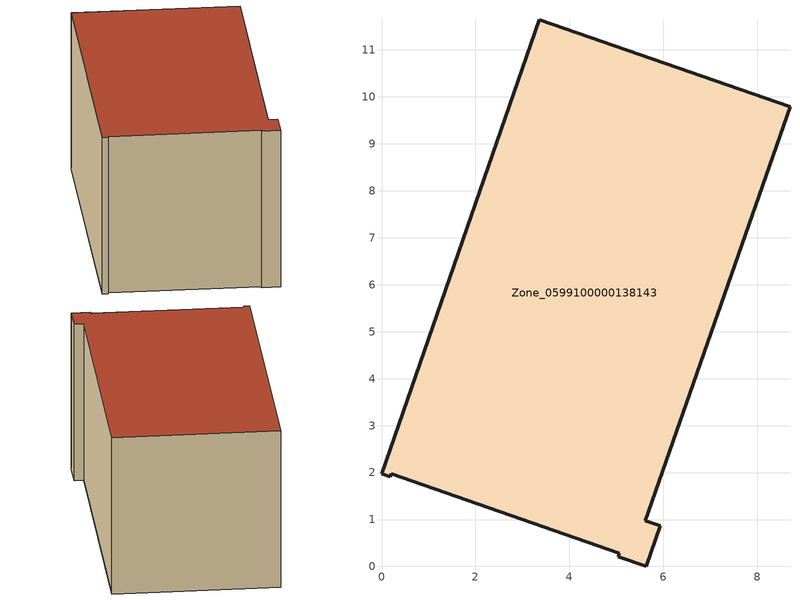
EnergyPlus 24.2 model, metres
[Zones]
Zone_0599100000138143
 floor ground (C_G): 5.94,0.87 5.64,0 5.04,0.21 5.07,0.28 0.21,1.98 0.19,1.91 0,1.98 3.36,11.65 8.7,9.79 5.62,0.97 z0
 wall outside (C_F): 0,1.98 0.19,1.91 0.21,1.98 5.07,0.28 5.04,0.21 5.64,0 5.94,0.87 5.62,0.97 8.7,9.79 3.36,11.65 0,1.98 z0:5.7
 roof outside (C_R): 5.07,0.28 5.04,0.21 5.64,0 5.94,0.87 5.62,0.97 8.7,9.79 3.36,11.65 0,1.98 0.19,1.91 0.21,1.98 z5.7
[BUILDING]
Pand.0599100000138143: North Axis=0; Terrain=City; Loads Convergence Tolerance Value=0.04; Temperature Convergence Tolerance Value=0.4; Solar Distribution=FullExterior; Maximum Number of Warmup Days=25; Minimum Number of Warmup Days=1
[Site:Location]
Rotterdam.The.Hague.AP_ZH_NLD Design_Conditions: Latitude=51.96; Longitude=4.45; Time Zone=1; Elevation=-4.5
[SITE:GROUNDTEMPERATURE:BUILDINGSURFACE]
18, 18, 18, 18, 18, 18, 18, 18, 18, 18, 18, 18
[MATERIAL] Thermal Absorptance=0.9; Solar Absorptance=0.7; Visible Absorptance=0.7
Name | Roughness | Thickness | Conductivity | Density | Specific Heat
G.TC.1992-2005 | MediumSmooth | 0.15 | 0.06 | 540 | 1210
F.TC.1992-2005 | Rough | 0.3 | 0.12 | 1920 | 840
R.TC.1992-2005 | MediumRough | 0.2 | 0.08 | 1500 | 1000
[CONSTRUCTION]
C_G: G.TC.1992-2005
C_F: F.TC.1992-2005
C_R: R.TC.1992-2005
[ZONE]
Zone_0599100000138143: Type=1; Multiplier=1; Ceiling Height=Autocalculate; Volume=Autocalculate; Floor Area=autocalculate; Part of Total Floor Area=Yes
[ZONEINFILTRATION:DESIGNFLOWRATE]
Infil_Zone_0599100000138143: Zone or ZoneList or Space or SpaceList=Zone_0599100000138143; Schedule=AlwaysOn; Design Flow Rate Calculation Method=Flow/Area; Flow Rate per Floor Area=0.0015; Constant Term Coefficient=1; Temperature Term Coefficient=0; Velocity Term Coefficient=0; Velocity Squared Term Coefficient=0
[HVACTEMPLATE:ZONE:IDEALLOADSAIRSYSTEM]
Zone_0599100000138143: Maximum Heating Supply Air Temperature=50; Minimum Cooling Supply Air Temperature=13; Maximum Heating Supply Air Humidity Ratio=0.0156; Minimum Cooling Supply Air Humidity Ratio=0.0077; Heating Limit=NoLimit; Cooling Limit=NoLimit; Dehumidification Control Type=ConstantSensibleHeatRatio; Cooling Sensible Heat Ratio=0.7; Dehumidification Setpoint=60; Humidification Control Type=None; Humidification Setpoint=30; Outdoor Air Method=None; Outdoor Air Flow Rate per Person=0.00944; Outdoor Air Flow Rate per Zone Floor Area=0; Outdoor Air Flow Rate per Zone=0; Demand Controlled Ventilation Type=None; Outdoor Air Economizer Type=NoEconomizer; Heat Recovery Type=None; Sensible Heat Recovery Effectiveness=0.7; Latent Heat Recovery Effectiveness=0.65
[ZONECONTROL:THERMOSTAT]
ThermostatControl_Zone_0599100000138143: Zone or ZoneList=Zone_0599100000138143; Control Type Schedule=DualSetpointControlType; Control 1=Thermostat_Zone_0599100000138143; Temperature Difference Between Cutout And Setpoint=0
[THERMOSTATSETPOINT:DUALSETPOINT]
Thermostat_Zone_0599100000138143: Heating Setpoint Temperature Schedule=HeatingSetpoint_Zone_0599100000138143; Cooling Setpoint Temperature Schedule=CoolingSetpoint_Zone_0599100000138143
[SCHEDULE:COMPACT]
HeatingSetpoint_Zone_0599100000138143: Through: 12/31, For: AllDays, Until: 24:00, 21
CoolingSetpoint_Zone_0599100000138143: Through: 12/31, For: AllDays, Until: 24:00, 24
DualSetpointControlType: Through: 12/31, For: AllDays, Until: 24:00, 4
AlwaysOn: Through: 12/31, For: AllDays, Until: 24:00, 1
